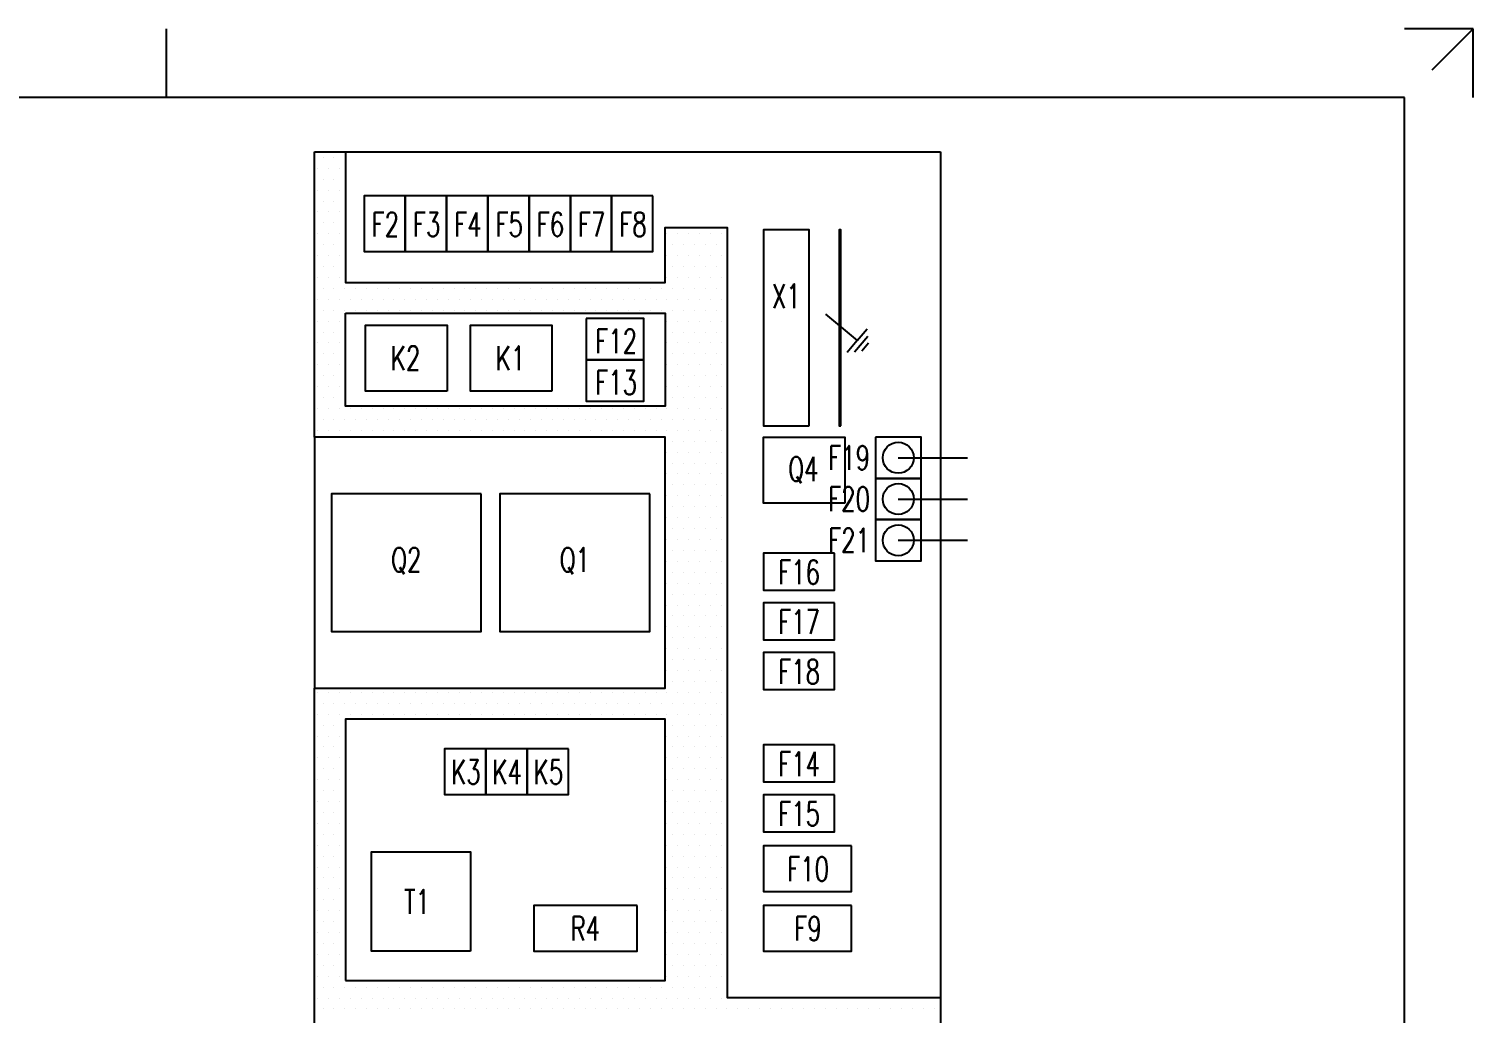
# Model space of a CAD drawing. Header units: millimetres. Extents: x 0 to 420, y 0 to 297.
# Drawn here: x 210 to 420, y 153.9 to 297 of the extents above; entities that cross this region are included whole.
import ezdxf
from ezdxf.enums import TextEntityAlignment as Align

# ---------------------------------------------------------------- set-up
doc = ezdxf.new("R2010")
doc.units = ezdxf.units.MM
doc.layers.get('0').update_dxf_attribs({"linetype": 'CONTINUOUS'})
for name, color, linetype in [('00kad018', 1, 'CONTINUOUS'), ('00kad070', 5, 'CONTINUOUS'), ('BL$2----_KADER', 7, 'CONTINUOUS'), ('D25', 1, 'CONTINUOUS'), ('D35', 2, 'CONTINUOUS'), ('TEKST-D35', 2, 'CONTINUOUS')]:
    doc.layers.add(name, color=color, linetype=linetype)
doc.styles.add('ROMANS', font='romans', dxfattribs={"height": 2})

# ---------------------------------------------------------------- blocks, each defined once
blk = doc.blocks.new('a3-windesheim-hor')
at = {"layer": '00kad018', "color": 1}
for p, q in [((230, 287), (230, 297)), ((420, 297), (410, 297)), ((420, 297), (414, 291)), ((420, 287), (420, 297))]:
    blk.add_line(p, q, dxfattribs=at)
at = {"layer": '00kad070', "color": 5}
for p, q in [((410, 287), (20, 287)), ((410, 10), (410, 287))]:
    blk.add_line(p, q, dxfattribs=at)
blk = doc.blocks.new('021501')
at = {"linetype": 'Continuous'}
for points in [[(0, 0), (0, -8), (-3, -8)], [(0, -8), (3, -8)], [(-2, -9), (2, -9)], [(1, -10), (-1, -10)]]:
    blk.add_lwpolyline(points, dxfattribs=at)
blk = doc.blocks.new('*X12')
at = {"color": 0}
for p, q in [((264.31875, 255.5875), (264.31875, 255.5875)), ((265.90625, 255.5875), (265.90625, 255.5875)), ((267.49375, 255.5875), (267.49375, 255.5875)), ((263.525, 254), (263.525, 254)), ((264.31875, 252.4125), (264.31875, 252.4125)), ((265.1125, 254), (265.1125, 254)), ((265.90625, 252.4125), (265.90625, 252.4125)), ((266.7, 254), (266.7, 254)), ((267.49375, 252.4125), (267.49375, 252.4125)), ((263.525, 250.825), (263.525, 250.825)), ((265.1125, 250.825), (265.1125, 250.825)), ((266.7, 250.825), (266.7, 250.825)), ((264.31875, 249.2375), (264.31875, 249.2375)), ((265.90625, 249.2375), (265.90625, 249.2375)), ((267.49375, 249.2375), (267.49375, 249.2375)), ((263.525, 247.65), (263.525, 247.65)), ((264.31875, 246.0625), (264.31875, 246.0625)), ((265.1125, 247.65), (265.1125, 247.65)), ((265.90625, 246.0625), (265.90625, 246.0625)), ((266.7, 247.65), (266.7, 247.65)), ((267.49375, 246.0625), (267.49375, 246.0625)), ((263.525, 244.475), (263.525, 244.475)), ((265.1125, 244.475), (265.1125, 244.475)), ((266.7, 244.475), (266.7, 244.475)), ((314.325, 244.475), (314.325, 244.475)), ((315.9125, 244.475), (315.9125, 244.475)), ((317.5, 244.475), (317.5, 244.475)), ((319.0875, 244.475), (319.0875, 244.475)), ((320.675, 244.475), (320.675, 244.475)), ((322.2625, 244.475), (322.2625, 244.475)), ((264.31875, 242.8875), (264.31875, 242.8875)), ((265.90625, 242.8875), (265.90625, 242.8875)), ((267.49375, 242.8875), (267.49375, 242.8875)), ((315.11875, 242.8875), (315.11875, 242.8875)), ((316.70625, 242.8875), (316.70625, 242.8875)), ((318.29375, 242.8875), (318.29375, 242.8875)), ((319.88125, 242.8875), (319.88125, 242.8875)), ((321.46875, 242.8875), (321.46875, 242.8875)), ((323.05625, 242.8875), (323.05625, 242.8875)), ((263.525, 241.3), (263.525, 241.3)), ((264.31875, 239.7125), (264.31875, 239.7125)), ((265.1125, 241.3), (265.1125, 241.3)), ((265.90625, 239.7125), (265.90625, 239.7125)), ((266.7, 241.3), (266.7, 241.3)), ((267.49375, 239.7125), (267.49375, 239.7125)), ((314.325, 241.3), (314.325, 241.3)), ((315.11875, 239.7125), (315.11875, 239.7125)), ((315.9125, 241.3), (315.9125, 241.3)), ((316.70625, 239.7125), (316.70625, 239.7125)), ((317.5, 241.3), (317.5, 241.3)), ((318.29375, 239.7125), (318.29375, 239.7125)), ((319.0875, 241.3), (319.0875, 241.3)), ((319.88125, 239.7125), (319.88125, 239.7125)), ((320.675, 241.3), (320.675, 241.3)), ((321.46875, 239.7125), (321.46875, 239.7125)), ((322.2625, 241.3), (322.2625, 241.3)), ((323.05625, 239.7125), (323.05625, 239.7125)), ((263.525, 238.125), (263.525, 238.125)), ((265.1125, 238.125), (265.1125, 238.125)), ((266.7, 238.125), (266.7, 238.125)), ((314.325, 238.125), (314.325, 238.125)), ((315.9125, 238.125), (315.9125, 238.125)), ((317.5, 238.125), (317.5, 238.125)), ((319.0875, 238.125), (319.0875, 238.125)), ((320.675, 238.125), (320.675, 238.125)), ((322.2625, 238.125), (322.2625, 238.125)), ((264.31875, 236.5375), (264.31875, 236.5375)), ((265.90625, 236.5375), (265.90625, 236.5375)), ((267.49375, 236.5375), (267.49375, 236.5375)), ((269.08125, 236.5375), (269.08125, 236.5375)), ((270.66875, 236.5375), (270.66875, 236.5375)), ((272.25625, 236.5375), (272.25625, 236.5375)), ((273.84375, 236.5375), (273.84375, 236.5375)), ((275.43125, 236.5375), (275.43125, 236.5375)), ((277.01875, 236.5375), (277.01875, 236.5375)), ((278.60625, 236.5375), (278.60625, 236.5375)), ((280.19375, 236.5375), (280.19375, 236.5375)), ((281.78125, 236.5375), (281.78125, 236.5375)), ((283.36875, 236.5375), (283.36875, 236.5375)), ((284.95625, 236.5375), (284.95625, 236.5375)), ((286.54375, 236.5375), (286.54375, 236.5375)), ((288.13125, 236.5375), (288.13125, 236.5375)), ((289.71875, 236.5375), (289.71875, 236.5375)), ((291.30625, 236.5375), (291.30625, 236.5375)), ((292.89375, 236.5375), (292.89375, 236.5375)), ((294.48125, 236.5375), (294.48125, 236.5375)), ((296.06875, 236.5375), (296.06875, 236.5375)), ((297.65625, 236.5375), (297.65625, 236.5375)), ((299.24375, 236.5375), (299.24375, 236.5375)), ((300.83125, 236.5375), (300.83125, 236.5375)), ((302.41875, 236.5375), (302.41875, 236.5375)), ((304.00625, 236.5375), (304.00625, 236.5375)), ((305.59375, 236.5375), (305.59375, 236.5375)), ((307.18125, 236.5375), (307.18125, 236.5375)), ((308.76875, 236.5375), (308.76875, 236.5375)), ((310.35625, 236.5375), (310.35625, 236.5375)), ((311.94375, 236.5375), (311.94375, 236.5375)), ((313.53125, 236.5375), (313.53125, 236.5375)), ((315.11875, 236.5375), (315.11875, 236.5375)), ((316.70625, 236.5375), (316.70625, 236.5375)), ((318.29375, 236.5375), (318.29375, 236.5375)), ((319.88125, 236.5375), (319.88125, 236.5375)), ((321.46875, 236.5375), (321.46875, 236.5375)), ((323.05625, 236.5375), (323.05625, 236.5375)), ((263.525, 234.95), (263.525, 234.95)), ((264.31875, 233.3625), (264.31875, 233.3625)), ((265.1125, 234.95), (265.1125, 234.95)), ((265.90625, 233.3625), (265.90625, 233.3625)), ((266.7, 234.95), (266.7, 234.95)), ((267.49375, 233.3625), (267.49375, 233.3625)), ((268.2875, 234.95), (268.2875, 234.95)), ((269.08125, 233.3625), (269.08125, 233.3625)), ((269.875, 234.95), (269.875, 234.95)), ((270.66875, 233.3625), (270.66875, 233.3625)), ((271.4625, 234.95), (271.4625, 234.95)), ((272.25625, 233.3625), (272.25625, 233.3625)), ((273.05, 234.95), (273.05, 234.95)), ((273.84375, 233.3625), (273.84375, 233.3625)), ((274.6375, 234.95), (274.6375, 234.95)), ((275.43125, 233.3625), (275.43125, 233.3625)), ((276.225, 234.95), (276.225, 234.95)), ((277.01875, 233.3625), (277.01875, 233.3625)), ((277.8125, 234.95), (277.8125, 234.95)), ((278.60625, 233.3625), (278.60625, 233.3625)), ((279.4, 234.95), (279.4, 234.95)), ((280.19375, 233.3625), (280.19375, 233.3625)), ((280.9875, 234.95), (280.9875, 234.95)), ((281.78125, 233.3625), (281.78125, 233.3625)), ((282.575, 234.95), (282.575, 234.95)), ((283.36875, 233.3625), (283.36875, 233.3625)), ((284.1625, 234.95), (284.1625, 234.95)), ((284.95625, 233.3625), (284.95625, 233.3625)), ((285.75, 234.95), (285.75, 234.95)), ((286.54375, 233.3625), (286.54375, 233.3625)), ((287.3375, 234.95), (287.3375, 234.95)), ((288.13125, 233.3625), (288.13125, 233.3625)), ((288.925, 234.95), (288.925, 234.95)), ((289.71875, 233.3625), (289.71875, 233.3625)), ((290.5125, 234.95), (290.5125, 234.95)), ((291.30625, 233.3625), (291.30625, 233.3625)), ((292.1, 234.95), (292.1, 234.95)), ((292.89375, 233.3625), (292.89375, 233.3625)), ((293.6875, 234.95), (293.6875, 234.95)), ((294.48125, 233.3625), (294.48125, 233.3625)), ((295.275, 234.95), (295.275, 234.95)), ((296.06875, 233.3625), (296.06875, 233.3625)), ((296.8625, 234.95), (296.8625, 234.95)), ((297.65625, 233.3625), (297.65625, 233.3625)), ((298.45, 234.95), (298.45, 234.95)), ((299.24375, 233.3625), (299.24375, 233.3625)), ((300.0375, 234.95), (300.0375, 234.95)), ((300.83125, 233.3625), (300.83125, 233.3625)), ((301.625, 234.95), (301.625, 234.95)), ((302.41875, 233.3625), (302.41875, 233.3625)), ((303.2125, 234.95), (303.2125, 234.95)), ((304.00625, 233.3625), (304.00625, 233.3625)), ((304.8, 234.95), (304.8, 234.95)), ((305.59375, 233.3625), (305.59375, 233.3625)), ((306.3875, 234.95), (306.3875, 234.95)), ((307.18125, 233.3625), (307.18125, 233.3625)), ((307.975, 234.95), (307.975, 234.95)), ((308.76875, 233.3625), (308.76875, 233.3625)), ((309.5625, 234.95), (309.5625, 234.95)), ((310.35625, 233.3625), (310.35625, 233.3625)), ((311.15, 234.95), (311.15, 234.95)), ((311.94375, 233.3625), (311.94375, 233.3625)), ((312.7375, 234.95), (312.7375, 234.95)), ((313.53125, 233.3625), (313.53125, 233.3625)), ((314.325, 234.95), (314.325, 234.95)), ((315.11875, 233.3625), (315.11875, 233.3625)), ((315.9125, 234.95), (315.9125, 234.95)), ((316.70625, 233.3625), (316.70625, 233.3625)), ((317.5, 234.95), (317.5, 234.95)), ((318.29375, 233.3625), (318.29375, 233.3625)), ((319.0875, 234.95), (319.0875, 234.95)), ((319.88125, 233.3625), (319.88125, 233.3625)), ((320.675, 234.95), (320.675, 234.95)), ((321.46875, 233.3625), (321.46875, 233.3625)), ((322.2625, 234.95), (322.2625, 234.95)), ((323.05625, 233.3625), (323.05625, 233.3625)), ((263.525, 231.775), (263.525, 231.775)), ((265.1125, 231.775), (265.1125, 231.775)), ((266.7, 231.775), (266.7, 231.775)), ((314.325, 231.775), (314.325, 231.775)), ((315.9125, 231.775), (315.9125, 231.775)), ((317.5, 231.775), (317.5, 231.775)), ((319.0875, 231.775), (319.0875, 231.775)), ((320.675, 231.775), (320.675, 231.775)), ((322.2625, 231.775), (322.2625, 231.775)), ((264.31875, 230.1875), (264.31875, 230.1875)), ((265.90625, 230.1875), (265.90625, 230.1875)), ((267.49375, 230.1875), (267.49375, 230.1875)), ((315.11875, 230.1875), (315.11875, 230.1875)), ((316.70625, 230.1875), (316.70625, 230.1875)), ((318.29375, 230.1875), (318.29375, 230.1875)), ((319.88125, 230.1875), (319.88125, 230.1875)), ((321.46875, 230.1875), (321.46875, 230.1875)), ((323.05625, 230.1875), (323.05625, 230.1875)), ((263.525, 228.6), (263.525, 228.6)), ((264.31875, 227.0125), (264.31875, 227.0125)), ((265.1125, 228.6), (265.1125, 228.6)), ((265.90625, 227.0125), (265.90625, 227.0125)), ((266.7, 228.6), (266.7, 228.6)), ((267.49375, 227.0125), (267.49375, 227.0125)), ((314.325, 228.6), (314.325, 228.6)), ((315.11875, 227.0125), (315.11875, 227.0125)), ((315.9125, 228.6), (315.9125, 228.6)), ((316.70625, 227.0125), (316.70625, 227.0125)), ((317.5, 228.6), (317.5, 228.6)), ((318.29375, 227.0125), (318.29375, 227.0125)), ((319.0875, 228.6), (319.0875, 228.6)), ((319.88125, 227.0125), (319.88125, 227.0125)), ((320.675, 228.6), (320.675, 228.6)), ((321.46875, 227.0125), (321.46875, 227.0125)), ((322.2625, 228.6), (322.2625, 228.6)), ((323.05625, 227.0125), (323.05625, 227.0125)), ((263.525, 225.425), (263.525, 225.425)), ((265.1125, 225.425), (265.1125, 225.425)), ((266.7, 225.425), (266.7, 225.425)), ((314.325, 225.425), (314.325, 225.425)), ((315.9125, 225.425), (315.9125, 225.425)), ((317.5, 225.425), (317.5, 225.425)), ((319.0875, 225.425), (319.0875, 225.425)), ((320.675, 225.425), (320.675, 225.425)), ((322.2625, 225.425), (322.2625, 225.425)), ((264.31875, 223.8375), (264.31875, 223.8375)), ((265.90625, 223.8375), (265.90625, 223.8375)), ((267.49375, 223.8375), (267.49375, 223.8375)), ((315.11875, 223.8375), (315.11875, 223.8375)), ((316.70625, 223.8375), (316.70625, 223.8375)), ((318.29375, 223.8375), (318.29375, 223.8375)), ((319.88125, 223.8375), (319.88125, 223.8375)), ((321.46875, 223.8375), (321.46875, 223.8375)), ((323.05625, 223.8375), (323.05625, 223.8375)), ((263.525, 222.25), (263.525, 222.25)), ((264.31875, 220.6625), (264.31875, 220.6625)), ((265.1125, 222.25), (265.1125, 222.25)), ((265.90625, 220.6625), (265.90625, 220.6625)), ((266.7, 222.25), (266.7, 222.25)), ((267.49375, 220.6625), (267.49375, 220.6625)), ((314.325, 222.25), (314.325, 222.25)), ((315.11875, 220.6625), (315.11875, 220.6625)), ((315.9125, 222.25), (315.9125, 222.25)), ((316.70625, 220.6625), (316.70625, 220.6625)), ((317.5, 222.25), (317.5, 222.25)), ((318.29375, 220.6625), (318.29375, 220.6625)), ((319.0875, 222.25), (319.0875, 222.25)), ((319.88125, 220.6625), (319.88125, 220.6625)), ((320.675, 222.25), (320.675, 222.25)), ((321.46875, 220.6625), (321.46875, 220.6625)), ((322.2625, 222.25), (322.2625, 222.25)), ((323.05625, 220.6625), (323.05625, 220.6625)), ((263.525, 219.075), (263.525, 219.075)), ((265.1125, 219.075), (265.1125, 219.075)), ((266.7, 219.075), (266.7, 219.075)), ((268.2875, 219.075), (268.2875, 219.075)), ((269.875, 219.075), (269.875, 219.075)), ((271.4625, 219.075), (271.4625, 219.075)), ((273.05, 219.075), (273.05, 219.075)), ((274.6375, 219.075), (274.6375, 219.075)), ((276.225, 219.075), (276.225, 219.075)), ((277.8125, 219.075), (277.8125, 219.075)), ((279.4, 219.075), (279.4, 219.075)), ((280.9875, 219.075), (280.9875, 219.075)), ((282.575, 219.075), (282.575, 219.075)), ((284.1625, 219.075), (284.1625, 219.075)), ((285.75, 219.075), (285.75, 219.075)), ((287.3375, 219.075), (287.3375, 219.075)), ((288.925, 219.075), (288.925, 219.075)), ((290.5125, 219.075), (290.5125, 219.075)), ((292.1, 219.075), (292.1, 219.075)), ((293.6875, 219.075), (293.6875, 219.075)), ((295.275, 219.075), (295.275, 219.075)), ((296.8625, 219.075), (296.8625, 219.075)), ((298.45, 219.075), (298.45, 219.075)), ((300.0375, 219.075), (300.0375, 219.075)), ((301.625, 219.075), (301.625, 219.075)), ((303.2125, 219.075), (303.2125, 219.075)), ((304.8, 219.075), (304.8, 219.075)), ((306.3875, 219.075), (306.3875, 219.075)), ((307.975, 219.075), (307.975, 219.075)), ((309.5625, 219.075), (309.5625, 219.075)), ((311.15, 219.075), (311.15, 219.075)), ((312.7375, 219.075), (312.7375, 219.075)), ((314.325, 219.075), (314.325, 219.075)), ((315.9125, 219.075), (315.9125, 219.075)), ((317.5, 219.075), (317.5, 219.075)), ((319.0875, 219.075), (319.0875, 219.075)), ((320.675, 219.075), (320.675, 219.075)), ((322.2625, 219.075), (322.2625, 219.075)), ((264.31875, 217.4875), (264.31875, 217.4875)), ((265.90625, 217.4875), (265.90625, 217.4875)), ((267.49375, 217.4875), (267.49375, 217.4875)), ((269.08125, 217.4875), (269.08125, 217.4875)), ((270.66875, 217.4875), (270.66875, 217.4875)), ((272.25625, 217.4875), (272.25625, 217.4875)), ((273.84375, 217.4875), (273.84375, 217.4875)), ((275.43125, 217.4875), (275.43125, 217.4875)), ((277.01875, 217.4875), (277.01875, 217.4875)), ((278.60625, 217.4875), (278.60625, 217.4875)), ((280.19375, 217.4875), (280.19375, 217.4875)), ((281.78125, 217.4875), (281.78125, 217.4875)), ((283.36875, 217.4875), (283.36875, 217.4875)), ((284.95625, 217.4875), (284.95625, 217.4875)), ((286.54375, 217.4875), (286.54375, 217.4875)), ((288.13125, 217.4875), (288.13125, 217.4875)), ((289.71875, 217.4875), (289.71875, 217.4875)), ((291.30625, 217.4875), (291.30625, 217.4875)), ((292.89375, 217.4875), (292.89375, 217.4875)), ((294.48125, 217.4875), (294.48125, 217.4875)), ((296.06875, 217.4875), (296.06875, 217.4875)), ((297.65625, 217.4875), (297.65625, 217.4875)), ((299.24375, 217.4875), (299.24375, 217.4875)), ((300.83125, 217.4875), (300.83125, 217.4875)), ((302.41875, 217.4875), (302.41875, 217.4875)), ((304.00625, 217.4875), (304.00625, 217.4875)), ((305.59375, 217.4875), (305.59375, 217.4875)), ((307.18125, 217.4875), (307.18125, 217.4875)), ((308.76875, 217.4875), (308.76875, 217.4875)), ((310.35625, 217.4875), (310.35625, 217.4875)), ((311.94375, 217.4875), (311.94375, 217.4875)), ((313.53125, 217.4875), (313.53125, 217.4875)), ((315.11875, 217.4875), (315.11875, 217.4875)), ((316.70625, 217.4875), (316.70625, 217.4875)), ((318.29375, 217.4875), (318.29375, 217.4875)), ((319.88125, 217.4875), (319.88125, 217.4875)), ((321.46875, 217.4875), (321.46875, 217.4875)), ((323.05625, 217.4875), (323.05625, 217.4875)), ((263.525, 215.9), (263.525, 215.9)), ((265.1125, 215.9), (265.1125, 215.9)), ((266.7, 215.9), (266.7, 215.9)), ((268.2875, 215.9), (268.2875, 215.9)), ((269.875, 215.9), (269.875, 215.9)), ((271.4625, 215.9), (271.4625, 215.9)), ((273.05, 215.9), (273.05, 215.9)), ((274.6375, 215.9), (274.6375, 215.9)), ((276.225, 215.9), (276.225, 215.9)), ((277.8125, 215.9), (277.8125, 215.9)), ((279.4, 215.9), (279.4, 215.9)), ((280.9875, 215.9), (280.9875, 215.9)), ((282.575, 215.9), (282.575, 215.9)), ((284.1625, 215.9), (284.1625, 215.9)), ((285.75, 215.9), (285.75, 215.9)), ((287.3375, 215.9), (287.3375, 215.9)), ((288.925, 215.9), (288.925, 215.9)), ((290.5125, 215.9), (290.5125, 215.9)), ((292.1, 215.9), (292.1, 215.9)), ((293.6875, 215.9), (293.6875, 215.9)), ((295.275, 215.9), (295.275, 215.9)), ((296.8625, 215.9), (296.8625, 215.9)), ((298.45, 215.9), (298.45, 215.9)), ((300.0375, 215.9), (300.0375, 215.9)), ((301.625, 215.9), (301.625, 215.9)), ((303.2125, 215.9), (303.2125, 215.9)), ((304.8, 215.9), (304.8, 215.9)), ((306.3875, 215.9), (306.3875, 215.9)), ((307.975, 215.9), (307.975, 215.9)), ((309.5625, 215.9), (309.5625, 215.9)), ((311.15, 215.9), (311.15, 215.9)), ((312.7375, 215.9), (312.7375, 215.9)), ((314.325, 215.9), (314.325, 215.9)), ((315.11875, 214.3125), (315.11875, 214.3125)), ((315.9125, 215.9), (315.9125, 215.9)), ((316.70625, 214.3125), (316.70625, 214.3125)), ((317.5, 215.9), (317.5, 215.9)), ((318.29375, 214.3125), (318.29375, 214.3125)), ((319.0875, 215.9), (319.0875, 215.9)), ((319.88125, 214.3125), (319.88125, 214.3125)), ((320.675, 215.9), (320.675, 215.9)), ((321.46875, 214.3125), (321.46875, 214.3125)), ((322.2625, 215.9), (322.2625, 215.9)), ((323.05625, 214.3125), (323.05625, 214.3125)), ((314.325, 212.725), (314.325, 212.725)), ((315.9125, 212.725), (315.9125, 212.725)), ((317.5, 212.725), (317.5, 212.725)), ((319.0875, 212.725), (319.0875, 212.725)), ((320.675, 212.725), (320.675, 212.725)), ((322.2625, 212.725), (322.2625, 212.725)), ((315.11875, 211.1375), (315.11875, 211.1375)), ((316.70625, 211.1375), (316.70625, 211.1375)), ((318.29375, 211.1375), (318.29375, 211.1375)), ((319.88125, 211.1375), (319.88125, 211.1375)), ((321.46875, 211.1375), (321.46875, 211.1375)), ((323.05625, 211.1375), (323.05625, 211.1375)), ((314.325, 209.55), (314.325, 209.55)), ((315.11875, 207.9625), (315.11875, 207.9625)), ((315.9125, 209.55), (315.9125, 209.55)), ((316.70625, 207.9625), (316.70625, 207.9625)), ((317.5, 209.55), (317.5, 209.55)), ((318.29375, 207.9625), (318.29375, 207.9625)), ((319.0875, 209.55), (319.0875, 209.55)), ((319.88125, 207.9625), (319.88125, 207.9625)), ((320.675, 209.55), (320.675, 209.55)), ((321.46875, 207.9625), (321.46875, 207.9625)), ((322.2625, 209.55), (322.2625, 209.55)), ((323.05625, 207.9625), (323.05625, 207.9625)), ((314.325, 206.375), (314.325, 206.375)), ((315.9125, 206.375), (315.9125, 206.375)), ((317.5, 206.375), (317.5, 206.375)), ((319.0875, 206.375), (319.0875, 206.375)), ((320.675, 206.375), (320.675, 206.375)), ((322.2625, 206.375), (322.2625, 206.375)), ((315.11875, 204.7875), (315.11875, 204.7875)), ((316.70625, 204.7875), (316.70625, 204.7875)), ((318.29375, 204.7875), (318.29375, 204.7875)), ((319.88125, 204.7875), (319.88125, 204.7875)), ((321.46875, 204.7875), (321.46875, 204.7875)), ((323.05625, 204.7875), (323.05625, 204.7875)), ((314.325, 203.2), (314.325, 203.2)), ((315.11875, 201.6125), (315.11875, 201.6125)), ((315.9125, 203.2), (315.9125, 203.2)), ((316.70625, 201.6125), (316.70625, 201.6125)), ((317.5, 203.2), (317.5, 203.2)), ((318.29375, 201.6125), (318.29375, 201.6125)), ((319.0875, 203.2), (319.0875, 203.2)), ((319.88125, 201.6125), (319.88125, 201.6125)), ((320.675, 203.2), (320.675, 203.2)), ((321.46875, 201.6125), (321.46875, 201.6125)), ((322.2625, 203.2), (322.2625, 203.2)), ((323.05625, 201.6125), (323.05625, 201.6125)), ((314.325, 200.025), (314.325, 200.025)), ((315.9125, 200.025), (315.9125, 200.025)), ((317.5, 200.025), (317.5, 200.025)), ((319.0875, 200.025), (319.0875, 200.025)), ((320.675, 200.025), (320.675, 200.025)), ((322.2625, 200.025), (322.2625, 200.025)), ((315.11875, 198.4375), (315.11875, 198.4375)), ((316.70625, 198.4375), (316.70625, 198.4375)), ((318.29375, 198.4375), (318.29375, 198.4375)), ((319.88125, 198.4375), (319.88125, 198.4375)), ((321.46875, 198.4375), (321.46875, 198.4375)), ((323.05625, 198.4375), (323.05625, 198.4375)), ((314.325, 196.85), (314.325, 196.85)), ((315.9125, 196.85), (315.9125, 196.85)), ((317.5, 196.85), (317.5, 196.85)), ((319.0875, 196.85), (319.0875, 196.85)), ((320.675, 196.85), (320.675, 196.85)), ((322.2625, 196.85), (322.2625, 196.85)), ((314.325, 193.675), (314.325, 193.675)), ((315.11875, 195.2625), (315.11875, 195.2625)), ((315.9125, 193.675), (315.9125, 193.675)), ((316.70625, 195.2625), (316.70625, 195.2625)), ((317.5, 193.675), (317.5, 193.675)), ((318.29375, 195.2625), (318.29375, 195.2625)), ((319.0875, 193.675), (319.0875, 193.675)), ((319.88125, 195.2625), (319.88125, 195.2625)), ((320.675, 193.675), (320.675, 193.675)), ((321.46875, 195.2625), (321.46875, 195.2625)), ((322.2625, 193.675), (322.2625, 193.675)), ((323.05625, 195.2625), (323.05625, 195.2625)), ((315.11875, 192.0875), (315.11875, 192.0875)), ((316.70625, 192.0875), (316.70625, 192.0875)), ((318.29375, 192.0875), (318.29375, 192.0875)), ((319.88125, 192.0875), (319.88125, 192.0875)), ((321.46875, 192.0875), (321.46875, 192.0875)), ((323.05625, 192.0875), (323.05625, 192.0875)), ((314.325, 190.5), (314.325, 190.5)), ((315.9125, 190.5), (315.9125, 190.5)), ((317.5, 190.5), (317.5, 190.5)), ((319.0875, 190.5), (319.0875, 190.5)), ((320.675, 190.5), (320.675, 190.5)), ((322.2625, 190.5), (322.2625, 190.5)), ((314.325, 187.325), (314.325, 187.325)), ((315.11875, 188.9125), (315.11875, 188.9125)), ((315.9125, 187.325), (315.9125, 187.325)), ((316.70625, 188.9125), (316.70625, 188.9125)), ((317.5, 187.325), (317.5, 187.325)), ((318.29375, 188.9125), (318.29375, 188.9125)), ((319.0875, 187.325), (319.0875, 187.325)), ((319.88125, 188.9125), (319.88125, 188.9125)), ((320.675, 187.325), (320.675, 187.325)), ((321.46875, 188.9125), (321.46875, 188.9125)), ((322.2625, 187.325), (322.2625, 187.325)), ((323.05625, 188.9125), (323.05625, 188.9125)), ((315.11875, 185.7375), (315.11875, 185.7375)), ((316.70625, 185.7375), (316.70625, 185.7375)), ((318.29375, 185.7375), (318.29375, 185.7375)), ((319.88125, 185.7375), (319.88125, 185.7375)), ((321.46875, 185.7375), (321.46875, 185.7375)), ((323.05625, 185.7375), (323.05625, 185.7375)), ((314.325, 184.15), (314.325, 184.15)), ((315.9125, 184.15), (315.9125, 184.15)), ((317.5, 184.15), (317.5, 184.15)), ((319.0875, 184.15), (319.0875, 184.15)), ((320.675, 184.15), (320.675, 184.15)), ((322.2625, 184.15), (322.2625, 184.15)), ((314.325, 180.975), (314.325, 180.975)), ((315.11875, 182.5625), (315.11875, 182.5625)), ((315.9125, 180.975), (315.9125, 180.975)), ((316.70625, 182.5625), (316.70625, 182.5625)), ((317.5, 180.975), (317.5, 180.975)), ((318.29375, 182.5625), (318.29375, 182.5625)), ((319.0875, 180.975), (319.0875, 180.975)), ((319.88125, 182.5625), (319.88125, 182.5625)), ((320.675, 180.975), (320.675, 180.975)), ((321.46875, 182.5625), (321.46875, 182.5625)), ((322.2625, 180.975), (322.2625, 180.975)), ((323.05625, 182.5625), (323.05625, 182.5625)), ((315.11875, 179.3875), (315.11875, 179.3875)), ((316.70625, 179.3875), (316.70625, 179.3875)), ((318.29375, 179.3875), (318.29375, 179.3875)), ((319.88125, 179.3875), (319.88125, 179.3875)), ((321.46875, 179.3875), (321.46875, 179.3875)), ((323.05625, 179.3875), (323.05625, 179.3875)), ((263.525, 177.8), (263.525, 177.8)), ((265.1125, 177.8), (265.1125, 177.8)), ((266.7, 177.8), (266.7, 177.8)), ((268.2875, 177.8), (268.2875, 177.8)), ((269.875, 177.8), (269.875, 177.8)), ((271.4625, 177.8), (271.4625, 177.8)), ((273.05, 177.8), (273.05, 177.8)), ((274.6375, 177.8), (274.6375, 177.8)), ((276.225, 177.8), (276.225, 177.8)), ((277.8125, 177.8), (277.8125, 177.8)), ((279.4, 177.8), (279.4, 177.8)), ((280.9875, 177.8), (280.9875, 177.8)), ((282.575, 177.8), (282.575, 177.8)), ((284.1625, 177.8), (284.1625, 177.8)), ((285.75, 177.8), (285.75, 177.8)), ((287.3375, 177.8), (287.3375, 177.8)), ((288.925, 177.8), (288.925, 177.8)), ((290.5125, 177.8), (290.5125, 177.8)), ((292.1, 177.8), (292.1, 177.8)), ((293.6875, 177.8), (293.6875, 177.8)), ((295.275, 177.8), (295.275, 177.8)), ((296.8625, 177.8), (296.8625, 177.8)), ((298.45, 177.8), (298.45, 177.8)), ((300.0375, 177.8), (300.0375, 177.8)), ((301.625, 177.8), (301.625, 177.8)), ((303.2125, 177.8), (303.2125, 177.8)), ((304.8, 177.8), (304.8, 177.8)), ((306.3875, 177.8), (306.3875, 177.8)), ((307.975, 177.8), (307.975, 177.8)), ((309.5625, 177.8), (309.5625, 177.8)), ((311.15, 177.8), (311.15, 177.8)), ((312.7375, 177.8), (312.7375, 177.8)), ((314.325, 177.8), (314.325, 177.8)), ((315.9125, 177.8), (315.9125, 177.8)), ((317.5, 177.8), (317.5, 177.8)), ((319.0875, 177.8), (319.0875, 177.8)), ((320.675, 177.8), (320.675, 177.8)), ((322.2625, 177.8), (322.2625, 177.8)), ((263.525, 174.625), (263.525, 174.625)), ((264.31875, 176.2125), (264.31875, 176.2125)), ((265.1125, 174.625), (265.1125, 174.625)), ((265.90625, 176.2125), (265.90625, 176.2125)), ((266.7, 174.625), (266.7, 174.625)), ((267.49375, 176.2125), (267.49375, 176.2125)), ((268.2875, 174.625), (268.2875, 174.625)), ((269.08125, 176.2125), (269.08125, 176.2125)), ((269.875, 174.625), (269.875, 174.625)), ((270.66875, 176.2125), (270.66875, 176.2125)), ((271.4625, 174.625), (271.4625, 174.625)), ((272.25625, 176.2125), (272.25625, 176.2125)), ((273.05, 174.625), (273.05, 174.625)), ((273.84375, 176.2125), (273.84375, 176.2125)), ((274.6375, 174.625), (274.6375, 174.625)), ((275.43125, 176.2125), (275.43125, 176.2125)), ((276.225, 174.625), (276.225, 174.625)), ((277.01875, 176.2125), (277.01875, 176.2125)), ((277.8125, 174.625), (277.8125, 174.625)), ((278.60625, 176.2125), (278.60625, 176.2125)), ((279.4, 174.625), (279.4, 174.625)), ((280.19375, 176.2125), (280.19375, 176.2125)), ((280.9875, 174.625), (280.9875, 174.625)), ((281.78125, 176.2125), (281.78125, 176.2125)), ((282.575, 174.625), (282.575, 174.625)), ((283.36875, 176.2125), (283.36875, 176.2125)), ((284.1625, 174.625), (284.1625, 174.625)), ((284.95625, 176.2125), (284.95625, 176.2125)), ((285.75, 174.625), (285.75, 174.625)), ((286.54375, 176.2125), (286.54375, 176.2125)), ((287.3375, 174.625), (287.3375, 174.625)), ((288.13125, 176.2125), (288.13125, 176.2125)), ((288.925, 174.625), (288.925, 174.625)), ((289.71875, 176.2125), (289.71875, 176.2125)), ((290.5125, 174.625), (290.5125, 174.625)), ((291.30625, 176.2125), (291.30625, 176.2125)), ((292.1, 174.625), (292.1, 174.625)), ((292.89375, 176.2125), (292.89375, 176.2125)), ((293.6875, 174.625), (293.6875, 174.625)), ((294.48125, 176.2125), (294.48125, 176.2125)), ((295.275, 174.625), (295.275, 174.625)), ((296.06875, 176.2125), (296.06875, 176.2125)), ((296.8625, 174.625), (296.8625, 174.625)), ((297.65625, 176.2125), (297.65625, 176.2125)), ((298.45, 174.625), (298.45, 174.625)), ((299.24375, 176.2125), (299.24375, 176.2125)), ((300.0375, 174.625), (300.0375, 174.625)), ((300.83125, 176.2125), (300.83125, 176.2125)), ((301.625, 174.625), (301.625, 174.625)), ((302.41875, 176.2125), (302.41875, 176.2125)), ((303.2125, 174.625), (303.2125, 174.625)), ((304.00625, 176.2125), (304.00625, 176.2125)), ((304.8, 174.625), (304.8, 174.625)), ((305.59375, 176.2125), (305.59375, 176.2125)), ((306.3875, 174.625), (306.3875, 174.625)), ((307.18125, 176.2125), (307.18125, 176.2125)), ((307.975, 174.625), (307.975, 174.625)), ((308.76875, 176.2125), (308.76875, 176.2125)), ((309.5625, 174.625), (309.5625, 174.625)), ((310.35625, 176.2125), (310.35625, 176.2125)), ((311.15, 174.625), (311.15, 174.625)), ((311.94375, 176.2125), (311.94375, 176.2125)), ((312.7375, 174.625), (312.7375, 174.625)), ((313.53125, 176.2125), (313.53125, 176.2125)), ((314.325, 174.625), (314.325, 174.625)), ((315.11875, 176.2125), (315.11875, 176.2125)), ((315.9125, 174.625), (315.9125, 174.625)), ((316.70625, 176.2125), (316.70625, 176.2125)), ((317.5, 174.625), (317.5, 174.625)), ((318.29375, 176.2125), (318.29375, 176.2125)), ((319.0875, 174.625), (319.0875, 174.625)), ((319.88125, 176.2125), (319.88125, 176.2125)), ((320.675, 174.625), (320.675, 174.625)), ((321.46875, 176.2125), (321.46875, 176.2125)), ((322.2625, 174.625), (322.2625, 174.625)), ((323.05625, 176.2125), (323.05625, 176.2125)), ((264.31875, 173.0375), (264.31875, 173.0375)), ((265.90625, 173.0375), (265.90625, 173.0375)), ((267.49375, 173.0375), (267.49375, 173.0375)), ((315.11875, 173.0375), (315.11875, 173.0375)), ((316.70625, 173.0375), (316.70625, 173.0375)), ((318.29375, 173.0375), (318.29375, 173.0375)), ((319.88125, 173.0375), (319.88125, 173.0375)), ((321.46875, 173.0375), (321.46875, 173.0375)), ((323.05625, 173.0375), (323.05625, 173.0375)), ((263.525, 171.45), (263.525, 171.45)), ((265.1125, 171.45), (265.1125, 171.45)), ((266.7, 171.45), (266.7, 171.45)), ((314.325, 171.45), (314.325, 171.45)), ((315.9125, 171.45), (315.9125, 171.45)), ((317.5, 171.45), (317.5, 171.45)), ((319.0875, 171.45), (319.0875, 171.45)), ((320.675, 171.45), (320.675, 171.45)), ((322.2625, 171.45), (322.2625, 171.45)), ((263.525, 168.275), (263.525, 168.275)), ((264.31875, 169.8625), (264.31875, 169.8625)), ((265.1125, 168.275), (265.1125, 168.275)), ((265.90625, 169.8625), (265.90625, 169.8625)), ((266.7, 168.275), (266.7, 168.275)), ((267.49375, 169.8625), (267.49375, 169.8625)), ((314.325, 168.275), (314.325, 168.275)), ((315.11875, 169.8625), (315.11875, 169.8625)), ((315.9125, 168.275), (315.9125, 168.275)), ((316.70625, 169.8625), (316.70625, 169.8625)), ((317.5, 168.275), (317.5, 168.275)), ((318.29375, 169.8625), (318.29375, 169.8625)), ((319.0875, 168.275), (319.0875, 168.275)), ((319.88125, 169.8625), (319.88125, 169.8625)), ((320.675, 168.275), (320.675, 168.275)), ((321.46875, 169.8625), (321.46875, 169.8625)), ((322.2625, 168.275), (322.2625, 168.275)), ((323.05625, 169.8625), (323.05625, 169.8625)), ((264.31875, 166.6875), (264.31875, 166.6875)), ((265.90625, 166.6875), (265.90625, 166.6875)), ((267.49375, 166.6875), (267.49375, 166.6875)), ((315.11875, 166.6875), (315.11875, 166.6875)), ((316.70625, 166.6875), (316.70625, 166.6875)), ((318.29375, 166.6875), (318.29375, 166.6875)), ((319.88125, 166.6875), (319.88125, 166.6875)), ((321.46875, 166.6875), (321.46875, 166.6875)), ((323.05625, 166.6875), (323.05625, 166.6875)), ((263.525, 165.1), (263.525, 165.1)), ((265.1125, 165.1), (265.1125, 165.1)), ((266.7, 165.1), (266.7, 165.1)), ((314.325, 165.1), (314.325, 165.1)), ((315.9125, 165.1), (315.9125, 165.1)), ((317.5, 165.1), (317.5, 165.1)), ((319.0875, 165.1), (319.0875, 165.1)), ((320.675, 165.1), (320.675, 165.1)), ((322.2625, 165.1), (322.2625, 165.1)), ((263.525, 161.925), (263.525, 161.925)), ((264.31875, 163.5125), (264.31875, 163.5125)), ((265.1125, 161.925), (265.1125, 161.925)), ((265.90625, 163.5125), (265.90625, 163.5125)), ((266.7, 161.925), (266.7, 161.925)), ((267.49375, 163.5125), (267.49375, 163.5125)), ((314.325, 161.925), (314.325, 161.925)), ((315.11875, 163.5125), (315.11875, 163.5125)), ((315.9125, 161.925), (315.9125, 161.925)), ((316.70625, 163.5125), (316.70625, 163.5125)), ((317.5, 161.925), (317.5, 161.925)), ((318.29375, 163.5125), (318.29375, 163.5125)), ((319.0875, 161.925), (319.0875, 161.925)), ((319.88125, 163.5125), (319.88125, 163.5125)), ((320.675, 161.925), (320.675, 161.925)), ((321.46875, 163.5125), (321.46875, 163.5125)), ((322.2625, 161.925), (322.2625, 161.925)), ((323.05625, 163.5125), (323.05625, 163.5125)), ((264.31875, 160.3375), (264.31875, 160.3375)), ((265.90625, 160.3375), (265.90625, 160.3375)), ((267.49375, 160.3375), (267.49375, 160.3375)), ((315.11875, 160.3375), (315.11875, 160.3375)), ((316.70625, 160.3375), (316.70625, 160.3375)), ((318.29375, 160.3375), (318.29375, 160.3375)), ((319.88125, 160.3375), (319.88125, 160.3375)), ((321.46875, 160.3375), (321.46875, 160.3375)), ((323.05625, 160.3375), (323.05625, 160.3375)), ((263.525, 158.75), (263.525, 158.75)), ((265.1125, 158.75), (265.1125, 158.75)), ((266.7, 158.75), (266.7, 158.75)), ((314.325, 158.75), (314.325, 158.75)), ((315.9125, 158.75), (315.9125, 158.75)), ((317.5, 158.75), (317.5, 158.75)), ((319.0875, 158.75), (319.0875, 158.75)), ((320.675, 158.75), (320.675, 158.75)), ((322.2625, 158.75), (322.2625, 158.75)), ((263.525, 155.575), (263.525, 155.575)), ((264.31875, 157.1625), (264.31875, 157.1625)), ((265.1125, 155.575), (265.1125, 155.575)), ((265.90625, 157.1625), (265.90625, 157.1625)), ((266.7, 155.575), (266.7, 155.575)), ((267.49375, 157.1625), (267.49375, 157.1625)), ((314.325, 155.575), (314.325, 155.575)), ((315.11875, 157.1625), (315.11875, 157.1625)), ((315.9125, 155.575), (315.9125, 155.575)), ((316.70625, 157.1625), (316.70625, 157.1625)), ((317.5, 155.575), (317.5, 155.575)), ((318.29375, 157.1625), (318.29375, 157.1625)), ((319.0875, 155.575), (319.0875, 155.575)), ((319.88125, 157.1625), (319.88125, 157.1625)), ((320.675, 155.575), (320.675, 155.575)), ((321.46875, 157.1625), (321.46875, 157.1625)), ((322.2625, 155.575), (322.2625, 155.575)), ((323.05625, 157.1625), (323.05625, 157.1625)), ((264.31875, 153.9875), (264.31875, 153.9875)), ((265.90625, 153.9875), (265.90625, 153.9875)), ((267.49375, 153.9875), (267.49375, 153.9875)), ((315.11875, 153.9875), (315.11875, 153.9875)), ((316.70625, 153.9875), (316.70625, 153.9875)), ((318.29375, 153.9875), (318.29375, 153.9875)), ((319.88125, 153.9875), (319.88125, 153.9875)), ((321.46875, 153.9875), (321.46875, 153.9875)), ((323.05625, 153.9875), (323.05625, 153.9875)), ((263.525, 152.4), (263.525, 152.4)), ((265.1125, 152.4), (265.1125, 152.4)), ((266.7, 152.4), (266.7, 152.4)), ((314.325, 152.4), (314.325, 152.4)), ((315.9125, 152.4), (315.9125, 152.4)), ((317.5, 152.4), (317.5, 152.4)), ((319.0875, 152.4), (319.0875, 152.4)), ((320.675, 152.4), (320.675, 152.4)), ((322.2625, 152.4), (322.2625, 152.4)), ((263.525, 149.225), (263.525, 149.225)), ((264.31875, 150.8125), (264.31875, 150.8125)), ((265.1125, 149.225), (265.1125, 149.225)), ((265.90625, 150.8125), (265.90625, 150.8125)), ((266.7, 149.225), (266.7, 149.225)), ((267.49375, 150.8125), (267.49375, 150.8125)), ((314.325, 149.225), (314.325, 149.225)), ((315.11875, 150.8125), (315.11875, 150.8125)), ((315.9125, 149.225), (315.9125, 149.225)), ((316.70625, 150.8125), (316.70625, 150.8125)), ((317.5, 149.225), (317.5, 149.225)), ((318.29375, 150.8125), (318.29375, 150.8125)), ((319.0875, 149.225), (319.0875, 149.225)), ((319.88125, 150.8125), (319.88125, 150.8125)), ((320.675, 149.225), (320.675, 149.225)), ((321.46875, 150.8125), (321.46875, 150.8125)), ((322.2625, 149.225), (322.2625, 149.225)), ((323.05625, 150.8125), (323.05625, 150.8125)), ((264.31875, 147.6375), (264.31875, 147.6375)), ((265.90625, 147.6375), (265.90625, 147.6375)), ((267.49375, 147.6375), (267.49375, 147.6375)), ((315.11875, 147.6375), (315.11875, 147.6375)), ((316.70625, 147.6375), (316.70625, 147.6375)), ((318.29375, 147.6375), (318.29375, 147.6375)), ((319.88125, 147.6375), (319.88125, 147.6375)), ((321.46875, 147.6375), (321.46875, 147.6375)), ((323.05625, 147.6375), (323.05625, 147.6375)), ((263.525, 146.05), (263.525, 146.05)), ((265.1125, 146.05), (265.1125, 146.05)), ((266.7, 146.05), (266.7, 146.05)), ((314.325, 146.05), (314.325, 146.05)), ((315.9125, 146.05), (315.9125, 146.05)), ((317.5, 146.05), (317.5, 146.05)), ((319.0875, 146.05), (319.0875, 146.05)), ((320.675, 146.05), (320.675, 146.05)), ((322.2625, 146.05), (322.2625, 146.05)), ((263.525, 142.875), (263.525, 142.875)), ((264.31875, 144.4625), (264.31875, 144.4625)), ((265.1125, 142.875), (265.1125, 142.875)), ((265.90625, 144.4625), (265.90625, 144.4625)), ((266.7, 142.875), (266.7, 142.875)), ((267.49375, 144.4625), (267.49375, 144.4625)), ((314.325, 142.875), (314.325, 142.875)), ((315.11875, 144.4625), (315.11875, 144.4625)), ((315.9125, 142.875), (315.9125, 142.875)), ((316.70625, 144.4625), (316.70625, 144.4625)), ((317.5, 142.875), (317.5, 142.875)), ((318.29375, 144.4625), (318.29375, 144.4625)), ((319.0875, 142.875), (319.0875, 142.875)), ((319.88125, 144.4625), (319.88125, 144.4625)), ((320.675, 142.875), (320.675, 142.875)), ((321.46875, 144.4625), (321.46875, 144.4625)), ((322.2625, 142.875), (322.2625, 142.875)), ((323.05625, 144.4625), (323.05625, 144.4625)), ((264.31875, 141.2875), (264.31875, 141.2875)), ((265.90625, 141.2875), (265.90625, 141.2875)), ((267.49375, 141.2875), (267.49375, 141.2875)), ((315.11875, 141.2875), (315.11875, 141.2875)), ((316.70625, 141.2875), (316.70625, 141.2875)), ((318.29375, 141.2875), (318.29375, 141.2875)), ((319.88125, 141.2875), (319.88125, 141.2875)), ((321.46875, 141.2875), (321.46875, 141.2875)), ((323.05625, 141.2875), (323.05625, 141.2875)), ((263.525, 139.7), (263.525, 139.7)), ((265.1125, 139.7), (265.1125, 139.7)), ((266.7, 139.7), (266.7, 139.7)), ((314.325, 139.7), (314.325, 139.7)), ((315.9125, 139.7), (315.9125, 139.7)), ((317.5, 139.7), (317.5, 139.7)), ((319.0875, 139.7), (319.0875, 139.7)), ((320.675, 139.7), (320.675, 139.7)), ((322.2625, 139.7), (322.2625, 139.7)), ((263.525, 136.525), (263.525, 136.525)), ((264.31875, 138.1125), (264.31875, 138.1125)), ((265.1125, 136.525), (265.1125, 136.525)), ((265.90625, 138.1125), (265.90625, 138.1125)), ((266.7, 136.525), (266.7, 136.525)), ((267.49375, 138.1125), (267.49375, 138.1125)), ((314.325, 136.525), (314.325, 136.525)), ((315.11875, 138.1125), (315.11875, 138.1125)), ((315.9125, 136.525), (315.9125, 136.525)), ((316.70625, 138.1125), (316.70625, 138.1125)), ((317.5, 136.525), (317.5, 136.525)), ((318.29375, 138.1125), (318.29375, 138.1125)), ((319.0875, 136.525), (319.0875, 136.525)), ((319.88125, 138.1125), (319.88125, 138.1125)), ((320.675, 136.525), (320.675, 136.525)), ((321.46875, 138.1125), (321.46875, 138.1125)), ((322.2625, 136.525), (322.2625, 136.525)), ((323.05625, 138.1125), (323.05625, 138.1125)), ((264.31875, 134.9375), (264.31875, 134.9375)), ((265.90625, 134.9375), (265.90625, 134.9375)), ((267.49375, 134.9375), (267.49375, 134.9375)), ((269.08125, 134.9375), (269.08125, 134.9375)), ((270.66875, 134.9375), (270.66875, 134.9375)), ((272.25625, 134.9375), (272.25625, 134.9375)), ((273.84375, 134.9375), (273.84375, 134.9375)), ((275.43125, 134.9375), (275.43125, 134.9375)), ((277.01875, 134.9375), (277.01875, 134.9375)), ((278.60625, 134.9375), (278.60625, 134.9375)), ((280.19375, 134.9375), (280.19375, 134.9375)), ((281.78125, 134.9375), (281.78125, 134.9375)), ((283.36875, 134.9375), (283.36875, 134.9375)), ((284.95625, 134.9375), (284.95625, 134.9375)), ((286.54375, 134.9375), (286.54375, 134.9375)), ((288.13125, 134.9375), (288.13125, 134.9375)), ((289.71875, 134.9375), (289.71875, 134.9375)), ((291.30625, 134.9375), (291.30625, 134.9375)), ((292.89375, 134.9375), (292.89375, 134.9375)), ((294.48125, 134.9375), (294.48125, 134.9375)), ((296.06875, 134.9375), (296.06875, 134.9375)), ((297.65625, 134.9375), (297.65625, 134.9375)), ((299.24375, 134.9375), (299.24375, 134.9375)), ((300.83125, 134.9375), (300.83125, 134.9375)), ((302.41875, 134.9375), (302.41875, 134.9375)), ((304.00625, 134.9375), (304.00625, 134.9375)), ((305.59375, 134.9375), (305.59375, 134.9375)), ((307.18125, 134.9375), (307.18125, 134.9375)), ((308.76875, 134.9375), (308.76875, 134.9375)), ((310.35625, 134.9375), (310.35625, 134.9375)), ((311.94375, 134.9375), (311.94375, 134.9375)), ((313.53125, 134.9375), (313.53125, 134.9375)), ((315.11875, 134.9375), (315.11875, 134.9375)), ((316.70625, 134.9375), (316.70625, 134.9375)), ((318.29375, 134.9375), (318.29375, 134.9375)), ((319.88125, 134.9375), (319.88125, 134.9375)), ((321.46875, 134.9375), (321.46875, 134.9375)), ((323.05625, 134.9375), (323.05625, 134.9375)), ((263.525, 133.35), (263.525, 133.35)), ((265.1125, 133.35), (265.1125, 133.35)), ((266.7, 133.35), (266.7, 133.35)), ((268.2875, 133.35), (268.2875, 133.35)), ((269.875, 133.35), (269.875, 133.35)), ((271.4625, 133.35), (271.4625, 133.35)), ((273.05, 133.35), (273.05, 133.35)), ((274.6375, 133.35), (274.6375, 133.35)), ((276.225, 133.35), (276.225, 133.35)), ((277.8125, 133.35), (277.8125, 133.35)), ((279.4, 133.35), (279.4, 133.35)), ((280.9875, 133.35), (280.9875, 133.35)), ((282.575, 133.35), (282.575, 133.35)), ((284.1625, 133.35), (284.1625, 133.35)), ((285.75, 133.35), (285.75, 133.35)), ((287.3375, 133.35), (287.3375, 133.35)), ((288.925, 133.35), (288.925, 133.35)), ((290.5125, 133.35), (290.5125, 133.35)), ((292.1, 133.35), (292.1, 133.35)), ((293.6875, 133.35), (293.6875, 133.35)), ((295.275, 133.35), (295.275, 133.35)), ((296.8625, 133.35), (296.8625, 133.35)), ((298.45, 133.35), (298.45, 133.35)), ((300.0375, 133.35), (300.0375, 133.35)), ((301.625, 133.35), (301.625, 133.35)), ((303.2125, 133.35), (303.2125, 133.35)), ((304.8, 133.35), (304.8, 133.35)), ((306.3875, 133.35), (306.3875, 133.35)), ((307.975, 133.35), (307.975, 133.35)), ((309.5625, 133.35), (309.5625, 133.35)), ((311.15, 133.35), (311.15, 133.35)), ((312.7375, 133.35), (312.7375, 133.35)), ((314.325, 133.35), (314.325, 133.35)), ((315.9125, 133.35), (315.9125, 133.35)), ((317.5, 133.35), (317.5, 133.35)), ((319.0875, 133.35), (319.0875, 133.35)), ((320.675, 133.35), (320.675, 133.35)), ((322.2625, 133.35), (322.2625, 133.35)), ((323.85, 133.35), (323.85, 133.35)), ((325.4375, 133.35), (325.4375, 133.35)), ((327.025, 133.35), (327.025, 133.35)), ((328.6125, 133.35), (328.6125, 133.35)), ((330.2, 133.35), (330.2, 133.35)), ((331.7875, 133.35), (331.7875, 133.35)), ((333.375, 133.35), (333.375, 133.35)), ((334.9625, 133.35), (334.9625, 133.35)), ((336.55, 133.35), (336.55, 133.35)), ((338.1375, 133.35), (338.1375, 133.35)), ((339.725, 133.35), (339.725, 133.35)), ((341.3125, 133.35), (341.3125, 133.35)), ((342.9, 133.35), (342.9, 133.35)), ((344.4875, 133.35), (344.4875, 133.35)), ((346.075, 133.35), (346.075, 133.35)), ((347.6625, 133.35), (347.6625, 133.35)), ((349.25, 133.35), (349.25, 133.35)), ((350.8375, 133.35), (350.8375, 133.35)), ((352.425, 133.35), (352.425, 133.35)), ((354.0125, 133.35), (354.0125, 133.35)), ((264.31875, 131.7625), (264.31875, 131.7625)), ((265.90625, 131.7625), (265.90625, 131.7625)), ((267.49375, 131.7625), (267.49375, 131.7625)), ((269.08125, 131.7625), (269.08125, 131.7625)), ((270.66875, 131.7625), (270.66875, 131.7625)), ((272.25625, 131.7625), (272.25625, 131.7625)), ((273.84375, 131.7625), (273.84375, 131.7625)), ((275.43125, 131.7625), (275.43125, 131.7625)), ((277.01875, 131.7625), (277.01875, 131.7625)), ((278.60625, 131.7625), (278.60625, 131.7625)), ((280.19375, 131.7625), (280.19375, 131.7625)), ((281.78125, 131.7625), (281.78125, 131.7625)), ((283.36875, 131.7625), (283.36875, 131.7625)), ((284.95625, 131.7625), (284.95625, 131.7625)), ((286.54375, 131.7625), (286.54375, 131.7625)), ((288.13125, 131.7625), (288.13125, 131.7625)), ((289.71875, 131.7625), (289.71875, 131.7625)), ((291.30625, 131.7625), (291.30625, 131.7625)), ((292.89375, 131.7625), (292.89375, 131.7625)), ((294.48125, 131.7625), (294.48125, 131.7625)), ((296.06875, 131.7625), (296.06875, 131.7625)), ((297.65625, 131.7625), (297.65625, 131.7625)), ((299.24375, 131.7625), (299.24375, 131.7625)), ((300.83125, 131.7625), (300.83125, 131.7625)), ((302.41875, 131.7625), (302.41875, 131.7625)), ((304.00625, 131.7625), (304.00625, 131.7625)), ((305.59375, 131.7625), (305.59375, 131.7625)), ((307.18125, 131.7625), (307.18125, 131.7625)), ((308.76875, 131.7625), (308.76875, 131.7625)), ((310.35625, 131.7625), (310.35625, 131.7625)), ((311.94375, 131.7625), (311.94375, 131.7625)), ((313.53125, 131.7625), (313.53125, 131.7625)), ((315.11875, 131.7625), (315.11875, 131.7625)), ((316.70625, 131.7625), (316.70625, 131.7625)), ((318.29375, 131.7625), (318.29375, 131.7625)), ((319.88125, 131.7625), (319.88125, 131.7625)), ((321.46875, 131.7625), (321.46875, 131.7625)), ((323.05625, 131.7625), (323.05625, 131.7625)), ((324.64375, 131.7625), (324.64375, 131.7625)), ((326.23125, 131.7625), (326.23125, 131.7625)), ((327.81875, 131.7625), (327.81875, 131.7625)), ((329.40625, 131.7625), (329.40625, 131.7625)), ((330.99375, 131.7625), (330.99375, 131.7625)), ((332.58125, 131.7625), (332.58125, 131.7625)), ((334.16875, 131.7625), (334.16875, 131.7625)), ((335.75625, 131.7625), (335.75625, 131.7625)), ((337.34375, 131.7625), (337.34375, 131.7625)), ((338.93125, 131.7625), (338.93125, 131.7625)), ((340.51875, 131.7625), (340.51875, 131.7625)), ((342.10625, 131.7625), (342.10625, 131.7625)), ((343.69375, 131.7625), (343.69375, 131.7625)), ((345.28125, 131.7625), (345.28125, 131.7625)), ((346.86875, 131.7625), (346.86875, 131.7625)), ((348.45625, 131.7625), (348.45625, 131.7625)), ((350.04375, 131.7625), (350.04375, 131.7625)), ((351.63125, 131.7625), (351.63125, 131.7625)), ((353.21875, 131.7625), (353.21875, 131.7625))]:
    blk.add_line(p, q, dxfattribs=at)

msp = doc.modelspace()

# ---------------------------------------------------------------- linework, layer by layer
at = {"layer": 'D25', "color": 1, "linetype": 'Continuous'}
for p, q in [((336.41, 234.64), (346.48, 234.64)), ((336.41, 228.64), (346.48, 228.64)), ((336.41, 222.64), (346.48, 222.64))]:
    msp.add_line(p, q, dxfattribs=at)
at = {"layer": 'D25'}
for points in [[(264.73, 272.74), (258.73, 272.74), (258.73, 264.62), (264.73, 264.62)], [(270.73, 272.74), (264.73, 272.74), (264.73, 264.62), (270.73, 264.62)], [(276.73, 272.74), (270.73, 272.74), (270.73, 264.62), (276.73, 264.62)], [(282.73, 272.74), (276.73, 272.74), (276.73, 264.62), (282.73, 264.62)], [(288.73, 272.74), (282.73, 272.74), (282.73, 264.62), (288.73, 264.62)], [(294.73, 272.74), (288.73, 272.74), (288.73, 264.62), (294.73, 264.62)], [(300.73, 272.74), (294.73, 272.74), (294.73, 264.62), (300.73, 264.62)], [(323.44, 239.28), (323.44, 267.8), (316.8, 267.8), (316.8, 239.28)], [(328.06, 239.28), (328.06, 267.8), (327.84, 267.8), (327.84, 239.28)], [(291.01, 254.87), (291.01, 248.87), (299.44, 248.87), (299.44, 254.87)], [(270.8, 244.32), (258.95, 244.32), (258.95, 253.92), (270.8, 253.92)], [(286.06, 244.32), (274.22, 244.32), (274.22, 253.92), (286.06, 253.92)], [(291.01, 248.87), (291.01, 242.87), (299.44, 242.87), (299.44, 248.87)], [(328.64, 228.04), (316.8, 228.04), (316.8, 237.64), (328.64, 237.64)], [(333.09, 237.64), (333.09, 231.64), (339.73, 231.64), (339.73, 237.64)], [(333.09, 231.64), (333.09, 225.64), (339.73, 225.64), (339.73, 231.64)], [(333.09, 225.64), (333.09, 219.64), (339.73, 219.64), (339.73, 225.64)], [(327.16, 220.77), (316.8, 220.77), (316.8, 215.4), (327.16, 215.4)], [(327.16, 213.54), (316.8, 213.54), (316.8, 208.17), (327.16, 208.17)], [(327.16, 206.31), (316.8, 206.31), (316.8, 200.94), (327.16, 200.94)], [(276.44, 192.31), (270.44, 192.31), (270.44, 185.67), (276.44, 185.67)], [(282.44, 192.31), (276.44, 192.31), (276.44, 185.67), (282.44, 185.67)], [(288.44, 192.31), (282.44, 192.31), (282.44, 185.67), (288.44, 185.67)], [(327.16, 192.88), (316.8, 192.88), (316.8, 187.5), (327.16, 187.5)], [(327.16, 185.65), (316.8, 185.65), (316.8, 180.27), (327.16, 180.27)], [(274.22, 162.92), (259.82, 162.92), (259.82, 177.32), (274.22, 177.32)], [(329.59, 178.2), (316.8, 178.2), (316.8, 171.56), (329.59, 171.56)], [(298.46, 169.56), (283.41, 169.56), (283.41, 162.92), (298.46, 162.92)], [(329.59, 169.56), (316.8, 169.56), (316.8, 162.92), (329.59, 162.92)]]:
    msp.add_lwpolyline(points, close=True, dxfattribs=at)
for centre in [(336.41, 234.64), (336.41, 228.64), (336.41, 222.64)]:
    msp.add_circle(centre, 2.25, dxfattribs=at)
at = {"layer": 'D35', "color": 1, "linetype": 'Continuous'}
for p, q in [((256.05, 279.14), (342.55, 279.14)), ((342.55, 279.14), (342.55, 156.14)), ((251.55, 237.64), (251.55, 201.14))]:
    msp.add_line(p, q, dxfattribs=at)
at = {"layer": 'D35', "color": 2, "linetype": 'Continuous'}
for points in [[(251.55, 279.14), (256.05, 279.14), (256.05, 260.14), (302.54, 260.14), (302.54, 268.14), (311.54, 268.14), (311.54, 156.14), (342.55, 156.14), (342.55, 151.64), (311.54, 151.64), (311.54, 99.14), (302.54, 99.14), (302.54, 151.64), (251.55, 151.64), (251.55, 158.64), (251.55, 196.64), (251.55, 201.14), (302.54, 201.14), (302.54, 237.64), (251.55, 237.64)], [(256.05, 255.64), (302.54, 255.64), (302.54, 242.14), (256.05, 242.14)], [(256.05, 158.64), (302.54, 158.64), (302.54, 196.64), (256.05, 196.64)]]:
    msp.add_lwpolyline(points, close=True, dxfattribs=at)
at = {"layer": 'D35', "color": 1, "linetype": 'Continuous'}
for points in [[(275.77, 229.39), (253.98, 229.39), (253.98, 209.39), (275.77, 209.39)], [(300.28, 229.39), (278.5, 229.39), (278.5, 209.39), (300.28, 209.39)]]:
    msp.add_lwpolyline(points, close=True, dxfattribs=at)

# ---------------------------------------------------------------- block references
at = {"layer": 'BL$2----_KADER'}
msp.add_blockref('a3-windesheim-hor', (0, 0), dxfattribs=at)
at = {"layer": 'D35', "color": 1, "linetype": 'Continuous'}
msp.add_blockref('*X12', (-11.55, 22.73), dxfattribs=at)
at = {"layer": 'D35', "color": 1, "linetype": 'Continuous', "xscale": 0.7499999999999809, "yscale": 0.7499999999999809, "zscale": 0.7499999999999809, "rotation": 50.01040116951922}
msp.add_blockref('021501', (325.84, 255.53), dxfattribs=at)

# ---------------------------------------------------------------- texts
at = {"layer": 'TEKST-D35', "style": 'ROMANS', "width": 0.7}
for s, p in [('F2', (261.84, 268.57)), ('F3', (267.84, 268.57)), ('F4', (273.84, 268.57)), ('F5', (279.84, 268.57)), ('F6', (285.84, 268.57)), ('F7', (291.84, 268.57)), ('F8', (297.84, 268.57)), ('X1', (320.13, 258.15)), ('F12', (295.4, 251.58)), ('K2', (264.77, 249.12)), ('K1', (280.03, 249.12)), ('F13', (295.4, 245.58)), ('F19', (329.26, 234.64)), ('Q4', (322.61, 232.84)), ('F20', (329.26, 228.64)), ('F21', (329.26, 222.64)), ('Q2', (264.88, 219.65)), ('Q1', (289.4, 219.65)), ('F16', (321.99, 218)), ('F17', (321.99, 210.77)), ('F18', (321.99, 203.54)), ('F14', (321.99, 190.11)), ('K3', (273.55, 188.95)), ('K4', (279.55, 188.95)), ('K5', (285.55, 188.95)), ('F15', (321.99, 182.88)), ('F10', (323.3, 174.84)), ('T1', (266.44, 170.07)), ('R4', (290.9, 166.2)), ('F9', (323.3, 166.2))]:
    msp.add_text(s, height=3.5, dxfattribs=at).set_placement(p, align=Align.MIDDLE)

doc.saveas('drawing.dxf')
